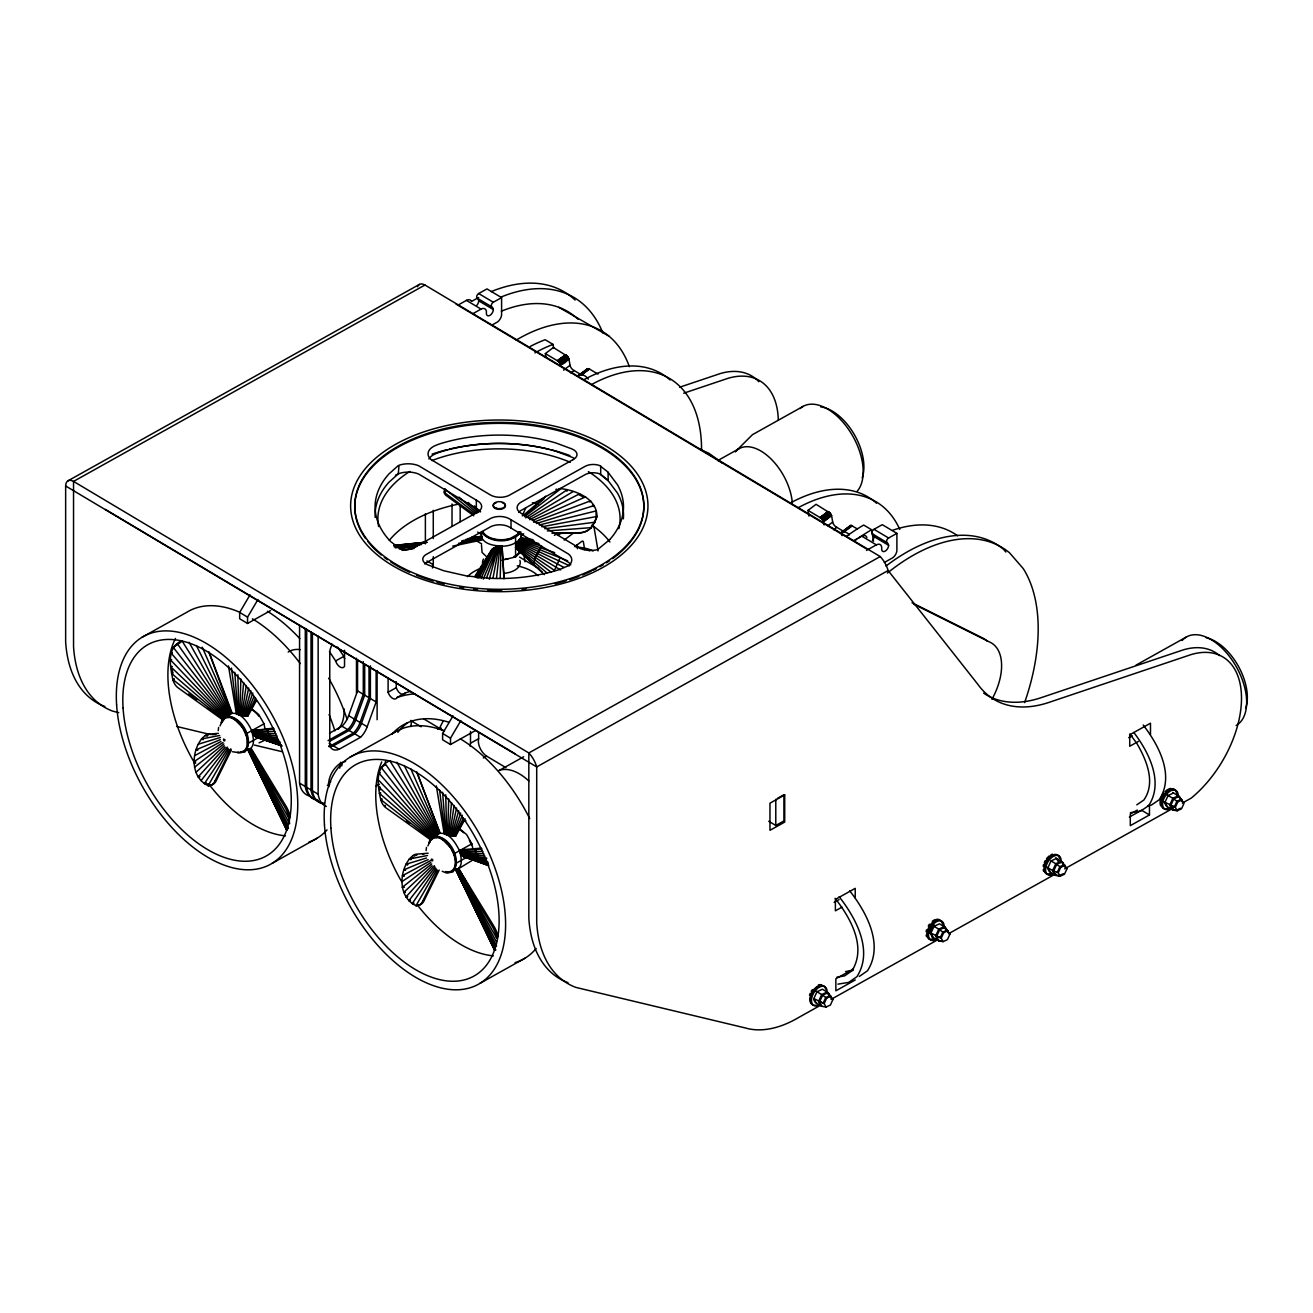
<?xml version="1.0" encoding="UTF-8"?>
<svg xmlns="http://www.w3.org/2000/svg" width="1313" height="1313" viewBox="0 0 1313 1313"><rect width="100%" height="100%" fill="white"/><g stroke="black" fill="none" stroke-linecap="round" stroke-linejoin="round"><path stroke-width="1.5" d="M500.204 578.36L500.975 546.192C508.558 546.454 516.436 544.025 521.064 537.674L521.852 534.604M256.396 700.6L247.894 716.061L239.787 715.06L240.87 679.002M465.196 818.885L455.742 836.069L447.635 835.068L448.718 799.01M221.864 719.229L177.518 687.388A10.914 7.025 66.9 0 1 175.072 684.565L174.662 683.892A10.914 7.025 66.9 0 1 172.84 679.527C170.05 666.462 166.341 647.128 181.933 640.744L229.168 715.683M429.728 839.22L385.366 807.38A10.914 7.025 66.9 0 1 382.936 804.574L382.51 803.901A10.914 7.025 66.9 0 1 380.704 799.519C377.914 786.471 374.205 767.12 389.797 760.752L437.032 835.692M252.818 693.034L244.776 716.012L244.858 715.011L247.73 714.994L255.313 701.24M245.81 716.077L253.721 697.154M240.739 715.339L243.644 682.645M450.95 834.838L450.572 835.757L450.95 834.838L448.586 835.331L451.508 802.653M410.953 726.516L411.593 720.492M496.511 578.262L499.99 546.224L500.975 546.192L502.206 547.603L504.061 578.18M230.842 748.804L214.282 782.318A22.091 11.587 68.9 0 1 212.214 784.534L211.606 784.911A22.091 11.587 68.9 0 1 208.143 785.65C190.566 777.444 190.927 752.661 201.578 738.956A25.21 7.615 -64.7 0 1 204.812 735.871L205.419 735.428A25.21 7.615 -64.7 0 1 208.586 734.131L218.352 733.36M218.237 730.652L218.598 727.451M437.82 870.585L422.13 902.326A22.091 11.587 68.9 0 1 420.078 904.542L419.471 904.92A22.091 11.587 68.9 0 1 416.008 905.642C398.413 897.452 398.775 872.653 409.426 858.965A25.21 7.615 -64.7 0 1 412.659 855.879L413.267 855.436A25.21 7.615 -64.7 0 1 416.451 854.139L428.153 853.22M426.101 850.643L426.462 847.443M473.747 515.796L445.928 495.346A10.914 5.547 6.7 0 1 444.483 493.343L444.549 491.505A10.914 5.547 6.7 0 1 445.009 489.093L475.273 513.465M220.026 725.925L224.228 716.553C240.427 712.861 255.428 739.777 244.924 751.972L238.047 752.907M427.89 845.933L432.075 836.562C448.275 832.869 463.292 859.785 452.772 871.98L446.601 872.997L442.202 871.274M242.265 714.699L241.723 715.569L246.27 685.55M450.129 834.691L449.571 835.577L454.117 805.558M493.048 577.818L499.006 546.306L499.99 546.224M452.673 546.126L482.15 539.938L481.51 536.475L477.111 537.723M244.07 714.961L244.776 716.012M242.724 715.766L248.699 688.078M450.572 835.757L456.563 808.069M566.97 490.914L567.249 489.667L561.094 488.567A17.381 10.964 7.8 0 0 558.944 488.764M481.477 545.158L482.084 552.445L486.483 556.679M489.322 579.214L498.054 546.454L499.006 546.306M243.742 715.913L250.865 690.72M451.59 835.905L458.713 810.728M586.813 369.495L589.012 368.789L597.989 374.107M841.994 535.622C838.236 528.597 848.264 532.356 849.232 534.965M849.478 526.3L851.431 525.512L857.258 528.876M566.871 490.849L567.249 489.667C580.674 492.752 596.939 500.499 596.955 516.452L594.904 522.213L589.947 529.041A22.846 19.482 71.3 0 1 580.346 532.668L551.952 533.291M486.631 577.72L498.054 546.454M248.666 743.01L257.824 737.89L257.25 737.233L280.227 745.357L275.746 743.142L270.773 738.234L266.654 729.486L267.803 728.6M464.966 857.635L464.589 856.634L488.075 865.365L465.114 857.258L465.672 857.898L456.514 863.018M521.064 533.931L521.064 537.674L515.582 547.751L544.419 574.618M465.672 857.898L466.23 856.273M452.624 836.02L460.682 813.026M544.797 528.729L594.904 522.213L594.116 522.738L596.955 516.452L541.859 526.792M329.481 733.196L341.971 726.22A16.281 9.552 -59.2 0 0 348.618 715.651L357.563 690.884L357.563 660.226M332.419 644.24A12.244 7.189 -59.2 0 0 329.76 652.249L329.76 745.669A15.707 9.224 -59.2 0 0 339.115 749.263L360.533 737.299A16.281 9.552 -59.2 0 0 367.18 726.713L376.125 701.963L376.125 671.304M282.262 745.965L257.118 737.627L253.36 732.67M488.813 865.251L464.556 856.601M483.266 579.115L497.118 546.668M453.674 836.086L462.373 815.258M517.174 545.355L517.535 542.975L564.016 567.446M281.195 744.848L255.789 736.888L256.462 735.329L256.445 737.299L280.949 745.259M487.238 864.282L463.653 856.897L464.31 855.337L464.293 857.291M485.613 862.428L484.349 861.64L483.611 863.15L486.532 864.775M221.684 722.839L224.95 718.113L229.069 717.39M429.548 842.848L430.73 840.107L433.717 837.825M816.161 1002.902L813.847 998.586L816.965 991.742L822.414 989.231L828.093 992.628L832.885 999.57L830.39 1005.052L826.025 1007.055L821.84 1006.3L815.209 1002.344L813.666 999.456M820.888 1005.725L818.573 1001.409L821.708 994.565L827.141 992.054L831.933 999.012M829.635 995.5L828.093 992.628L822.644 995.139L819.525 1001.967L821.84 1006.3M826.025 1007.055L824.17 1003.592L826.681 998.126L831.031 996.124M933.198 937.498L930.884 933.166L934.019 926.338L939.452 923.827L945.13 927.208L949.923 934.167L947.428 939.632L943.079 941.634L938.893 940.879L932.263 936.924L929.949 932.607L932.279 927.47M942.127 941.076L937.942 940.321L935.627 935.988L938.746 929.161L944.195 926.65L948.987 933.592M946.673 930.096L945.13 927.208L939.698 929.719L936.563 936.546L938.893 940.879M943.079 941.634L941.224 938.171L943.719 932.706L948.068 930.704M1058.048 861.295L1056.505 858.407L1051.056 860.918L1047.938 867.745L1050.252 872.078M1063.53 873.654L1059.181 875.656L1054.979 874.901L1052.665 870.568L1055.8 863.741L1061.232 861.23L1066.025 868.188M1053.617 871.143L1056.735 864.299L1062.184 861.804L1066.977 868.746L1064.482 874.212L1060.116 876.231L1055.931 875.459L1049.3 871.52L1046.986 867.187L1053.617 871.143L1055.931 875.459M1057.326 872.193L1059.821 866.728L1064.17 864.725M1060.116 876.231L1058.262 872.768L1060.773 867.302L1065.122 865.283M1180.568 808.234L1176.218 810.252L1172.033 809.481L1169.719 805.164L1172.837 798.32L1178.286 795.826L1183.079 802.768M1181.536 800.7L1179.222 796.384L1173.789 798.895L1170.654 805.722L1172.985 810.055L1177.17 810.81L1181.519 808.808L1184.014 803.343L1179.222 796.384L1172.607 792.428M1177.17 810.81L1175.316 807.347L1177.81 801.882L1182.16 799.88M481.067 578.311L495.362 547.258L497.102 548.194L496.232 546.93M463.653 856.897L463.752 854.911M484.316 861.64L483.611 863.15L477.604 856.683L474.502 849.495L475.651 848.608M241.723 715.569L242.15 714.666M242.478 715.716L242.921 714.814M449.571 835.577L450.014 834.658M450.326 835.708L450.769 834.805M246.844 716.094L255.575 698.106M454.708 836.102L463.423 818.114M231.334 750.068L215.627 781.793A22.091 11.587 68.9 0 1 213.576 784.009L212.969 784.386A22.091 11.587 68.9 0 1 210.244 785.125L208.143 785.65L229.036 749.46M439.182 870.059L423.492 901.801A22.091 11.587 68.9 0 1 421.424 904.017L420.816 904.394A22.091 11.587 68.9 0 1 418.108 905.133M226.689 715.634L173.316 647.424L181.227 641.893M434.537 835.626L381.18 767.416L384.02 765.495M439.724 727.829L443.318 720.64M478.9 578.294L494.525 547.636L496.33 548.473M585.598 496.856L532.454 520.522M280.506 742.977L254.591 735.904L255.362 734.443L254.591 735.904L255.789 736.888M488.009 863.823L463.029 856.421L463.801 854.976M534.096 541.022L520.522 538.281L520.112 540.119L519.997 538.954L538.855 543.533M569.465 565.739L517.995 542.088L518.307 542.926L518.98 540.447L554.628 552.592M456.53 833.279L464.096 819.525M477.21 578.081L494.525 547.636M533.012 539.643L521.064 537.674L515.582 547.751L542.236 572.156M560.077 557.779L554.431 570.548M417.419 905.215L416.008 905.642L436.884 869.452M476.635 576.571L492.999 548.539L494.886 549.211L493.737 548.063M518.75 542.121L518.487 541.251L567.643 560.782M270.527 610.611L247.55 623.462L239.672 618.751L239.672 612.432L250.061 594.822M247.55 623.462L247.55 617.143L257.955 599.516M444.795 490.635L445.009 489.093L444.615 490.931A10.914 5.547 6.7 0 0 444.368 492.933M475.24 730.668L450.507 744.504L442.612 739.793L442.612 733.475L453.018 715.864M450.507 744.504L450.507 738.185L460.896 720.558M254.459 735.756L255.296 734.361M272.727 738.251L271.889 739.646L272.776 738.316M272.809 740.647L273.646 739.235M463.029 856.421L461.897 855.321L462.734 853.91M462.324 855.764L463.144 854.369M480.673 860.639L481.494 859.244M475.322 576.916L492.309 549.08L494.23 549.655L492.999 548.539M547.34 530.944L591.539 527.629L590.702 528.039L594.001 522.755M474.83 576.44L491.686 549.655L493.606 550.147L492.309 549.08M589.947 501.779L590.538 500.844L533.636 522.229M448.586 835.331L449.259 834.494M278.438 739.81L253.54 734.673L254.427 733.343L253.54 734.673L254.591 735.904M254.919 733.983L254.049 735.313L279.833 741.582M435.637 835.084L436.999 833.804C450.195 830.161 456.908 845.72 461.897 855.321L462.783 853.992M205.895 783.221L204.434 783.549L228.101 748.344M412.282 903.557L413.759 903.229L412.282 903.557L435.949 868.336M519.324 531.847L517.306 534.506L510.478 538.33A18.907 10.914 0 0 1 482.856 531.568M253.54 734.673L254.016 732.72M270.675 735.428L269.756 736.691L270.741 735.526M486.86 858.21L460.929 853.975L461.864 852.711M518.668 532.733L519.308 531.913M589.882 501.697L590.538 500.844M593.295 506.506L593.968 505.653L536.361 523.526M201.053 780.611L227.264 747.081M410.427 900.406L408.901 900.62L435.128 867.072M436.326 785.913L444.155 833.591L447.635 835.068L448.291 834.215M227.789 715.076L229.151 713.796C241.198 710.267 249.355 724.382 253.081 733.967L254.066 732.802M484.76 855.945L460.502 853.22L461.503 852.055L460.682 849.823L481.28 848.149M460.929 853.975L461.913 852.794M477.653 853.86L476.668 855.042L477.719 853.959M588.273 379.178C581.199 368.838 570.728 381.968 587.994 368.576M174.219 647.44L173.316 647.424M382.083 767.449L381.18 767.416M198.181 776.869L199.757 776.722L198.181 776.869L225.212 747.163M406.029 896.861L407.572 896.746L406.029 896.861L434.422 865.677M234.764 672.272L237.965 714.403L238.851 714.748L239.623 713.927L236.307 713.599L228.478 665.904M593.968 505.653L593.246 506.408L592.458 505.324M539.331 524.987L596.332 510.872L596.004 515.27M460.124 852.432L461.175 851.349L460.124 852.432L483.693 853.713M460.502 853.22L461.552 852.137M416.648 771.995L439.855 832.721L438.394 834.182L404.207 765.512M231.794 713.747L208.783 651.987M482.084 532.832C491.374 543.795 512.119 543.418 521.064 532.06M501.993 560.224L515.582 556.942L521.064 551.673M195.9 772.421L224.293 745.784M405.323 892.413L403.748 892.413L432.141 865.776M246.762 749.723L249.847 749.214C255.625 744.766 253.032 736.609 251.669 730.701L273.416 728.157M263.995 740.63L259.088 742.846M496.495 941.963L456.743 869.288C463.801 866.646 460.896 856.125 459.534 850.709L460.682 849.823M471.843 860.622L457.695 869.222L492.359 926.617A16.002 7.336 60.3 0 1 496.691 938.155L497.89 936.514A16.002 7.336 60.3 0 0 493.688 925.862L458.582 868.517L468.643 886.177M274.926 731.341L251.948 731.587L253.048 730.602M459.813 851.595L460.896 850.611L459.813 851.595L482.774 851.349M398.266 465.573L388.763 474.108A124.21 71.706 0 0 0 390.782 541.695L400.793 549.195A11.833 6.828 0 0 0 414.235 547.554L478.195 511.807A13.77 7.944 0 0 0 477.784 501.008L418.65 465.738A17.775 10.258 0 0 0 399.037 465.262L398.266 473.878L388.763 482.396A124.21 71.706 0 0 0 375.157 517.355M239.787 715.06L238.851 714.748L239.721 713.96M268.361 730.438L267.261 731.423L268.41 730.553M445.813 834.412L446.797 833.64L445.813 834.412L442.612 792.281M476.209 850.447L475.125 851.431L476.274 850.545M523.181 515.549L545.699 496.183M524.511 515.582L544.025 498.792M194.505 767.252L223.867 743.946M402.352 887.26L403.928 887.26L402.352 887.26L431.731 863.954M237.111 714.009L238.08 713.254L237.111 714.009L231.482 668.071M237.965 714.403L238.933 713.648M439.576 790.065L444.959 834.018L445.944 833.23M251.948 731.587L252.818 729.831M524.494 516.616L561.094 488.567M546.011 357.415L545.355 353.591L553.38 347.502L567.085 356.102L568.923 358.826L570.023 365.293A4.3 1.97 52.8 0 0 574.142 370.529L580.444 374.287M545.355 353.591L557.369 360.747L565.526 354.74M557.369 360.747L565.657 354.822M557.631 360.927L565.919 355.019M558.025 361.223L566.182 355.232L557.894 361.124M558.288 361.436L566.576 355.577M558.419 361.551L566.822 355.839M558.682 361.797L566.953 355.971M558.928 362.06L567.2 356.233M559.059 362.191L567.331 356.381M559.305 362.47L567.446 356.512M559.42 362.601L567.676 356.808M568.923 358.826C559.141 369.577 556.006 362.897 567.79 356.955M559.995 363.356L567.905 357.103M560.093 363.504L568.119 357.415M560.29 363.816L568.217 357.563M560.388 363.98L568.414 357.875M560.569 364.292L568.513 358.039M560.667 364.44L568.693 358.351L560.815 364.768M563.589 370.168L570.023 365.293M570.942 372.974L574.142 370.529M579.082 375.026L587.453 368.674M580.067 374.665L588.421 368.608M580.51 374.73L588.766 368.707M580.855 374.845L589.012 368.789M581.101 374.944L589.258 368.904M581.347 375.058L589.504 369.035M554.414 535.376L557.615 532.963M557.959 535.409L561.193 532.963M564.213 540.053L573.879 532.717M575.028 546.503L581.232 541.809A2.134 1.247 -59.2 0 1 583.349 541.777L584.679 549.54M809.005 516.124L808.02 510.396L816.046 504.307L829.75 512.907L831.589 515.632L832.688 522.082A4.3 1.97 52.8 0 0 836.808 527.334L843.11 531.092M808.02 510.396L820.034 517.552L828.06 511.463M820.034 517.552L828.322 511.627M820.428 517.814L828.585 511.824L820.165 517.634M820.691 518.028L828.979 512.152M820.822 518.126L829.242 512.382M821.085 518.356L829.373 512.513M821.347 518.602L829.619 512.759M821.462 518.733L829.75 512.907M821.725 518.996L829.997 513.17M821.84 519.127L830.111 513.317M822.086 519.406L830.341 513.613M824.104 524.954L822.43 519.85L830.456 513.76M822.66 520.161L830.571 513.908M822.759 520.309L830.784 514.22M822.956 520.621L830.883 514.368M823.054 520.769L831.08 514.68L823.235 521.097M823.333 521.245L831.359 515.156M823.481 521.556L831.441 515.32M823.563 521.721L831.589 515.632M827.863 525.742L832.688 522.082M833.607 529.763L836.808 527.334M841.469 532.29L850.561 525.381M841.452 532.389L850.972 525.397M843.061 531.502L851.316 525.479M843.406 531.601L851.677 525.594M843.767 531.749L851.924 525.709M844.013 531.863L852.17 525.84M859.244 976.495L867.499 970.767C884.141 944.72 866.449 912.19 849.675 890.788M236.307 713.599L237.374 712.861M444.155 833.591L445.222 832.869M444.959 834.018L446.683 833.624M1136.779 804.853L1143.836 800.044C1156.129 782.532 1146.397 759.718 1136.779 743.306M525.676 517.864L567.249 489.667M596.955 516.452L596.118 517.109M195.539 761.901L193.963 761.671L222.98 742.485M401.811 881.68L430.828 862.493M528.45 518.208L573.157 491.571M248.879 749.28L251.177 748.459L285.84 805.854A16.002 7.336 60.3 0 1 290.025 816.505L288.827 818.147L289.615 823.727L248.879 749.28L247.697 749.05L286.661 829.225M249.339 749.263L288.827 818.147L290.14 817.244M457.695 869.222L459.025 868.467M67.981 480.821L419.372 284.429M1182.357 803.064L1191.268 798.074A90.22 52.93 -59.2 0 0 1241.507 698.237A90.22 52.93 -59.2 0 0 1191.268 654.531L1050.252 701.963A147.154 86.33 -59.2 0 1 978.07 684.598L888.113 570.531A20.253 11.505 60.8 0 0 880.219 556.564L424.936 285.019L73.544 481.411A11.423 6.483 60.8 0 0 65.65 485.974L65.65 641.745A149.633 87.774 -59.2 0 0 104.859 706.476M458.221 304.993L466.46 300.382A7.533 4.415 -59.2 0 1 471.4 301.268M466.46 300.382L481.067 309.097A7.533 4.415 -59.2 0 1 486.384 313.397A4.809 2.823 -59.2 0 0 489.847 315.399A4.809 2.823 -59.2 0 0 493.311 309.54L478.703 300.825A8.6 5.039 -59.2 0 0 476.964 298.018A2.823 1.658 -59.2 0 1 476.931 295.704A2.823 1.658 -59.2 0 1 478.703 293.538L486.992 288.909L501.599 297.624L501.599 315.071A6.893 4.054 -59.2 0 1 497.545 321.948L492.457 324.803M472.828 313.709L481.067 309.097M493.311 309.54A8.6 5.039 -59.2 0 0 491.571 306.733A2.823 1.658 -59.2 0 1 491.538 304.419A2.823 1.658 -59.2 0 1 493.311 302.253L501.599 297.624M141.968 637.33L187.053 612.121A130.43 74.07 60.8 0 1 240.148 612.432M329.415 651.658A182.704 103.76 60.8 0 1 335.619 660.931L343.76 656.369A182.704 103.76 60.8 0 0 337.572 647.096M803.113 406.374L752.464 434.669L735.214 451.853A45.069 25.587 60.8 0 1 768.958 456.99A45.069 25.587 60.8 0 1 792.363 503.191M717.669 460.633L739.137 448.636M246.746 733.458L263.995 723.824L258.759 714.551L251.571 708.643M414.727 693.888A182.704 103.76 60.8 0 0 397.018 697.548A6.992 3.972 60.8 0 1 392.571 698.319A6.992 3.972 60.8 0 1 388.106 692.23L396.263 687.684L396.263 681.693M397.018 697.548L405.175 693.001A182.704 103.76 60.8 0 1 409.787 691.524M328.053 740.614L347.699 729.634A16.281 9.552 -59.2 0 0 354.346 719.064L363.291 694.298L363.291 661.588M329.448 741.435L349.077 730.471A16.281 9.552 -59.2 0 0 355.725 719.885L364.686 695.119L364.686 664.46M349.816 757.338L394.918 732.129M376.076 786.027L379.342 784.206M470.235 746.441A12.408 7.057 60.8 0 1 470.497 743.24L478.638 738.694L478.638 732.802M272.119 863.363L317.204 838.154M853.516 540.759L861.755 536.147A7.533 4.415 -59.2 0 1 866.908 537.542M861.755 536.147L876.362 544.862A7.533 4.415 -59.2 0 1 881.68 549.179A4.809 2.823 -59.2 0 0 885.143 551.165A4.809 2.823 -59.2 0 0 888.606 545.305L873.998 536.59A8.6 5.039 -59.2 0 0 872.259 533.784A2.823 1.658 -59.2 0 1 872.226 531.47A2.823 1.658 -59.2 0 1 873.998 529.303L882.287 524.675L896.894 533.39L896.894 550.836A6.893 4.054 -59.2 0 1 892.84 557.713L884.355 562.456M483.332 757.946L486.598 756.124L505.915 767.662M866.465 550.393L876.362 544.862M888.606 545.305A8.6 5.039 -59.2 0 0 886.866 542.499A2.823 1.658 -59.2 0 1 886.833 540.185A2.823 1.658 -59.2 0 1 888.606 538.018L896.894 533.39M880.219 556.564L528.827 752.956L73.544 481.411L73.544 646.456A149.633 87.774 -59.2 0 0 112.754 711.17L118.744 712.614M523.674 756.748L499.088 770.501A46.283 26.293 60.8 0 1 528.811 780.989M888.113 570.531L536.705 766.923L65.65 485.974M454.593 853.466L471.843 843.816L466.607 834.543L459.419 828.651M777.411 798.37L783.943 794.726L783.943 820.92L775.786 825.467L768.745 821.265M479.967 983.355L525.052 958.162M1135.909 665.199L1186.558 636.903M1128.753 737.693L1132.216 735.756M834.1 902.425L839.073 899.651M841.994 907.135L835.38 910.828L835.38 899.438L855.223 888.343L855.223 897.846M1138.371 741.435L1129.722 746.26L1129.722 734.804L1150.483 723.2L1150.483 734.656M853.499 968.912L835.856 978.776L835.856 990.806L855.272 979.958M1137.271 810.072L1130.296 813.978L1130.296 825.664L1149.466 814.946L1149.466 805.214M1129.377 817.063L1141.571 810.236L1149.466 814.946M820.297 1005.397L798.895 1017.362A117.891 69.162 -59.2 0 1 745.521 1027.997L575.931 987.425A149.633 87.774 -59.2 0 1 536.705 922.711L536.705 766.923A20.253 11.505 60.8 0 0 528.827 752.956L528.827 918A149.633 87.774 -59.2 0 0 568.037 982.715M830.998 999.423L938.007 939.616M948.708 933.641L1055.718 873.834M1064.63 868.845L1173.428 808.053M194.636 755.681L220.945 741.55M404.059 876.034L402.484 875.689L430.566 860.622M395.443 475.208L399.037 473.566A17.775 10.258 0 0 1 418.65 474.042L477.784 509.313A13.77 7.944 0 0 1 480.591 511.775M529.615 519.702L579.624 493.786L579.099 494.82L583.481 497.085M594.083 522.623L594.904 522.213M590.702 528.039L591.539 527.629M1173.543 793.003L1168.11 795.497L1164.976 802.341L1167.29 806.658M1181.224 799.305L1176.875 801.324L1174.364 806.789L1169.719 805.164M947.133 930.146L942.783 932.148L940.272 937.613L935.627 935.988M830.079 995.549L825.729 997.568L823.235 1003.034L818.573 1001.409M248.387 750.412L285.774 827.092L287.334 826.386L285.774 827.092L286.759 830.161L248.37 750.576L286.776 830.308M172.84 679.527L174.055 679.002L172.84 679.527L222.307 718.392M431.764 839.647L380.704 799.519L381.902 799.01M196.047 749.821L197.623 750.166L196.047 749.821L220.321 739.662M403.912 869.83L405.471 870.174L403.912 869.83L428.169 859.67M215.069 780.808L216.415 780.283M212.033 784.649L213.395 784.124M422.917 900.816L424.28 900.291M416.008 905.642L417.353 905.117M419.881 904.657L421.243 904.132M224.342 718.851L171.609 673.405L172.791 672.978M432.207 838.859L379.457 793.397L380.639 792.986M380.704 799.519L381.87 799.108M563.211 533.324L564.065 533.029M679.642 387.22L720.213 373.581A90.22 52.93 -59.2 0 1 758.816 381.689M683.663 393.227L728.091 378.292A90.22 52.93 -59.2 0 1 778.297 419.947M432.798 838.121L438.673 837.579L443.991 840.468M198.23 744.225L220.486 737.446M406.078 864.233L407.637 864.693L406.078 864.233L426.479 858.013M204.434 783.549L205.846 783.122M208.143 785.65L209.62 785.125L205.928 783.172M435.653 837.267L436.917 837.399M170.723 666.774L171.872 666.446L170.723 666.774L224.884 718.08M171.609 673.405L172.758 673.077L172.315 669.843M379.457 793.397L380.606 793.085M437.541 728.961L441.266 728.108M408.901 900.62L410.378 900.291M458.5 543.385L482.084 538.428C486.27 545.059 495.001 545.601 501.993 546.224L502.206 547.603M225.426 717.259L170.46 659.881L171.56 659.651M201.578 738.956L203.088 739.547L201.578 738.956L219.698 735.477M409.426 858.965L410.953 859.539L409.426 858.965L427.546 855.485M461.848 541.645L481.986 537.953M461.913 543.139L470.021 541.711M474.009 540.923L482.019 539.085M845.588 971.554L853.237 970.307M836.955 977.135L844.604 975.887L851.94 970.799C867.04 947.034 850.332 917.623 835.052 898.289M837.94 984.143L848.69 982.387L856.946 976.659C873.605 950.628 855.895 918.082 839.138 896.681M402.024 550.393L414.005 548.457M461.93 540.743L481.904 537.526M1147.808 805.706L1151.255 805.164L1159.198 799.765C1174.922 775.622 1158.788 745.095 1143.213 725.039M1130.378 812.681L1140.718 811.057L1148.645 805.657C1164.057 782.187 1148.875 752.234 1133.825 732.49M399.25 548.9L417.37 546.323M465.705 539.462L481.822 537.165M171.002 652.971L172.052 652.824L171.002 652.971L226.017 716.422M170.46 659.881L171.494 659.733M378.85 772.98L379.9 772.832L378.85 772.98L433.864 836.43M395.229 547.849L421.375 544.534M467.641 538.675L481.723 536.886L481.871 538.215L481.723 536.886M475.158 537.624L481.214 536.886M394.163 546.75L422.638 543.467M471.482 537.838L481.641 536.672L481.838 538.363L481.641 536.672M402.287 545.601L406.341 545.141M414.432 544.222L420.521 543.549M473.172 537.591L481.28 536.672L481.428 538.363L481.346 536.525L473.254 537.378L481.411 536.459L481.756 538.215L481.411 536.459L471.318 537.509M394.458 545.896L426.873 542.4M471.433 537.608L481.576 536.525L481.576 538.149L481.346 536.525M396.395 545.552L426.741 542.335M394.031 545.502L426.577 542.138M393.736 545.486L426.364 542.121M274.138 728.879L251.669 730.701L252.211 731.357M482.002 848.887L459.534 850.709L460.075 851.349M212.017 734.673L215.923 734.377L214.446 733.672M403.748 892.413L405.29 892.315M454.692 835.019L455.742 836.069M519.653 533.997L523.69 533.915M555.136 533.488L579.509 532.963A22.846 19.482 71.3 0 0 588.257 529.96M253.064 730.602L258.809 730.537M501.32 547.57L500.975 546.192M227.379 714.797L177.419 643.813L178.322 643.846M385.283 763.821L436.392 836.447M252.277 732.424L275.845 733.704M193.963 761.671L195.539 761.786M194.094 763.066L195.67 763.181M227.658 717.259L230.825 717.571L236.143 720.46M238.178 752.513L232.467 751.742M252.654 733.212L276.895 735.937M230.957 717.62L232.598 718.342M438.805 837.628L440.446 838.334M177.419 643.813L178.24 643.912M402.484 875.689L404.059 875.919M253.081 733.967L277.158 737.89M574.749 546.52L584.515 548.128A25.505 17.135 -2.7 0 1 591.966 550.459A25.571 17.167 -2.7 0 1 593.066 551.017M583.185 549.162L584.548 549.392M461.388 854.665L486.286 859.818M176.599 726.45L210.523 734.558M254.41 745.062L282.344 751.742M461.897 855.321L487.681 861.591M462.455 855.895L488.354 862.969M519.62 540.775L519.488 539.676L541.498 546.044L535.31 557.418L533.587 564.098M255.182 736.429L280.161 743.815M515.927 546.766L546.914 572.878M1175.316 807.347L1164.04 801.767L1166.354 806.1L1172.985 810.055M1052.665 870.568L1058.262 872.768M941.224 938.171L929.949 932.607M824.17 1003.592L813.847 998.586M699.681 449.128L708.938 453.28L721.904 462.931M205.37 735.461L206.847 736.15M422.31 853.68L423.787 854.369M413.234 855.469L414.711 856.158M912.026 602.765L983.06 638.2A49.779 28.673 -60.1 0 1 987.327 641.253M913.93 604.275L990.429 642.434A49.779 28.673 -60.1 0 1 991.922 699.32M516.288 545.781L551.083 572.14M558.862 307.324L608.969 336.144M478.703 293.538L493.311 302.253M873.998 529.303L888.606 538.018M873.522 541.202L871.586 529.763L863.691 525.052A171.347 100.527 -59.2 0 0 846.901 536.032M476.964 298.018L491.571 306.733M872.259 533.784L886.866 542.499M553.709 348.24L553.052 344.416L545.174 339.722A155 90.942 -59.2 0 0 530.337 346.402M456.136 304.173L866.038 548.653M1167.159 794.939L1173.789 798.895M1055.554 857.849L1062.184 861.804L1063.727 864.676M1051.056 860.918L1056.735 864.299M525.889 556.515L529.057 558.402M477.637 532.077L481.116 534.161M519.521 557.073L538.724 568.513M476.455 540.792L481.69 543.927M426.955 560.946L433.274 564.721A16.495 9.683 -59.2 0 1 432.404 568.02M933.067 925.763L939.698 929.719M105.401 509.444L515.303 753.925M424.033 719.081L443.351 730.602M239.672 612.432L247.55 617.143M442.612 733.475L450.507 738.185M410.608 720.492L421.145 726.778M357.563 690.884L376.125 701.963M816.029 991.184L822.644 995.139M348.618 715.651L367.18 726.713M341.971 726.22L360.533 737.299M329.12 743.306L339.115 749.263M299.561 625.037L299.561 783.122L318.14 794.201A33.99 19.941 -59.2 0 0 326.346 806.445M517.109 543.894L560.585 569.924M516.682 544.829L554.496 570.433M406.291 821.019L409.574 823.382M421.063 831.638L427.644 836.348M188.58 693.937L196.786 699.845M208.291 708.101L213.215 711.63M473.927 514.319L446.092 493.885A10.914 5.547 6.7 0 1 444.664 491.883L444.533 491.456M1172.837 798.32L1177.81 801.882M1055.8 863.741L1060.773 867.302M938.746 929.161L943.719 932.706M821.708 994.565L826.681 998.126M442.071 839.04L450.129 847.164M234.223 719.048L242.281 727.172M445.583 841.682L447.29 843.52M237.735 721.674L239.442 723.512M491.686 549.655L492.966 550.721M439.855 832.721L417.058 772.356M232.007 712.713L209.21 652.348M459.008 497.135L477.029 513.022M378.587 786.782L432.732 838.071M468.199 502.469L478.375 512.3M378.308 779.873L433.274 837.251M474.288 505.866L479.852 511.758M1064.498 866.12L1066.977 868.746M947.444 931.541L949.923 934.167M830.407 996.944L832.885 999.57M1005.873 552.018L1003.592 549.376A178.913 103.038 -60.1 0 0 886.012 566.051M1129.886 734L1135.63 741.747M495.575 547.176L496.462 548.424M495.362 547.258L496.248 548.506M448.669 844.981C453.051 850.906 456.399 858.505 454.905 866.022A18.907 10.734 60.8 0 1 445.665 871.52M240.804 724.989L244.546 731.144M451.475 849.199L452.394 851.136M249.847 749.214L284.511 806.609A16.002 7.336 60.3 0 1 288.827 818.147M458.582 868.517L468.675 886.144M457.187 869.272L496.691 938.155M258.809 762.607L251.735 750.265L258.759 762.64M260.827 766.136L263.864 771.42L260.795 766.168M396.871 762.262L437.705 834.937M189.023 642.254L229.841 714.929L230.546 714.174L196.359 645.504M459.074 870.273L462.028 875.574M944.195 926.65L946.509 930.966M827.141 992.054L828.684 994.942M248.846 749.641L251.686 754.975M456.35 869.272L496.577 945.885M248.502 749.263L287.793 824.104M456.481 869.928L462.915 882.484M248.617 749.936L251.39 755.303M456.021 869.239L495.411 946.804M248.173 749.231L288.466 828.601M456.317 870.191L468.052 893.726M469.841 897.353L481.576 920.905M248.469 750.183L270.117 793.659M455.759 869.157L495.805 950.152M247.894 749.165L287.071 828.355M558.796 561.406L558.747 561.504M538.576 552.116L538.527 552.215M456.251 870.421L493.639 947.1L492.802 944.129M455.562 869.058L494.509 949.233M494.624 950.317L456.3 870.732L494.607 950.169M243.545 729.043L246.992 737.988L247.041 746.014A18.907 10.734 60.8 0 1 240.985 751.824M453.559 853.663L454.019 855.173M245.712 733.655L246.155 735.182M410.887 769.008L439.116 833.443M202.235 647.178L231.269 713.435M284.954 824.121L285.774 827.092M518.487 541.251L518.717 542.171M471.843 843.816L473.008 849.544M263.995 723.824L265.144 729.552M519.488 539.676L519.669 540.693M518.98 540.447L519.16 541.448M593.968 526.858L598.072 550.935M576.784 544.829L577.457 548.719M525.036 561.767L524.314 557.582A4.645 2.724 -59.2 0 1 524.544 555.251M481.165 532.372L482.084 538.428M247.73 714.994L247.894 716.061M379.736 786.602L380.179 789.852M519.997 538.954L520.145 540.053M481.28 536.672L481.395 538.346M520.522 538.281L520.588 539.561M501.993 546.224L503.962 578.836M521.064 537.674L521.113 538.937M445.714 794.792L446.699 834.756M237.85 674.784L238.851 714.748M775.786 799.272L775.786 825.467M608.116 472.319L608.116 480.624L599.598 473.829A11.833 6.828 0 0 0 584.531 474.961L520.588 510.708A13.77 7.944 0 0 0 518.651 512.333M600.697 466L600.697 474.305L607.804 480.213L617.504 493.114A124.21 71.706 0 0 1 623.33 518.898M515.582 537.345L515.582 556.942M511.02 519.767L511.02 528.056M476.34 500.155L476.34 508.443M470.497 731.456L470.497 743.24M460.174 505.472L460.174 521.671M452.017 503.962L452.017 526.218M433.274 510.347L433.274 538.543M433.274 556.663L433.274 564.721M425.379 513.695L425.379 543.894M388.106 678.263L388.106 692.23M377.11 670.549L377.11 719.705M370.397 665.839L370.397 698.532L361.452 723.299A16.281 9.552 -59.2 0 1 354.805 733.885L333.387 745.85A15.707 9.224 -59.2 0 1 328.89 746.572M369.019 667.053L369.019 697.712L360.074 722.478A16.281 9.552 -59.2 0 1 353.427 733.048L332.008 745.029A15.707 9.224 -59.2 0 1 328.923 745.784M356.48 658.256L356.48 693.067M344.531 650.28L344.531 666.249A6.992 3.972 60.8 0 1 340.067 667.004A6.992 3.972 60.8 0 1 335.619 660.931M318.14 636.116L318.14 794.201M312.412 632.702L312.412 790.787A33.99 19.941 -59.2 0 0 323.95 803.901M311.017 631.881L311.017 789.95A33.99 19.941 -59.2 0 0 324.016 803.179M306.684 629.288L306.684 787.373A33.99 19.941 -59.2 0 0 318.238 800.487M305.289 628.467L305.289 786.536A33.99 19.941 -59.2 0 0 316.843 799.666M810.876 1000.227A8.961 5.252 -59.2 0 1 810.86 996.009M811.336 994.401A8.961 5.252 -59.2 0 1 812.025 992.825M812.911 991.299A8.961 5.252 -59.2 0 1 817.622 987.015M818.852 986.588A8.961 5.252 -59.2 0 1 820.018 986.473M417.518 286.743A11.423 6.483 60.8 0 1 424.936 285.019M1044.918 865.169A8.945 5.236 -59.2 0 1 1046.838 860.458M1047.84 859.047A8.945 5.236 -59.2 0 1 1054.979 855.436M928.439 930.49A8.863 5.203 -59.2 0 1 929.013 928.915M570.761 564.836A17.775 10.258 0 0 0 568.693 562.456L509.559 527.202A13.77 7.944 0 0 0 490.881 526.611L426.922 562.358A11.833 6.828 0 0 0 424.559 563.95M428.924 458.976A17.775 10.258 0 0 1 435.703 453.724L438.854 452.46A124.21 71.706 0 0 1 555.941 451.295L571.565 457.088A11.833 6.828 0 0 1 574.306 458.5M365.621 538.56A144.545 83.458 0 0 1 422.458 436.129A144.545 83.458 0 0 1 606.934 451.114A144.545 83.458 0 0 1 612.597 558.632M609.609 560.733A144.545 83.458 0 0 1 606.491 562.785M603.258 564.787A144.545 83.458 0 0 1 599.91 566.724M596.447 568.595A144.545 83.458 0 0 1 592.902 570.384M591.244 571.204A144.545 83.458 0 0 1 582.562 575.028M578.951 576.44A144.545 83.458 0 0 1 569.629 579.706M566.067 580.822A144.545 83.458 0 0 1 555.038 583.809M525.955 588.831A144.545 83.458 0 0 1 521.95 589.225M501.796 590.243A144.545 83.458 0 0 1 487.615 589.98M477.555 589.307A144.545 83.458 0 0 1 473.55 588.93M463.637 587.682A144.545 83.458 0 0 1 459.731 587.075M444.401 584.006A144.545 83.458 0 0 1 436.983 582.102M433.372 581.068A144.545 83.458 0 0 1 416.533 575.225M409.541 572.222A144.545 83.458 0 0 1 390.7 561.882M387.516 559.715A144.545 83.458 0 0 1 384.315 557.385M381.262 554.972A144.545 83.458 0 0 1 367.886 541.563M933.855 939.665A10.881 6.384 -59.2 0 1 927.585 933.871A10.881 6.384 -59.2 0 1 934.872 921.513A10.881 6.384 -59.2 0 1 943.062 924.073M931.754 939.599A10.881 6.384 -59.2 0 1 929.785 925.616A10.881 6.384 -59.2 0 1 942.422 923.695M936.333 939.55A10.881 6.384 -59.2 0 1 928.521 934.446A10.881 6.384 -59.2 0 1 937.351 921.266A10.881 6.384 -59.2 0 1 943.998 928.11M1171.951 807.692A10.881 6.384 -59.2 0 1 1162.661 805.329A10.881 6.384 -59.2 0 1 1169.916 791.247A10.881 6.384 -59.2 0 1 1178.237 795.465M1166.486 809.153A10.881 6.384 -59.2 0 1 1163.942 796.072A10.881 6.384 -59.2 0 1 1176.711 791.821M1177.154 793.249A10.881 6.384 -59.2 0 1 1177.154 796.712M1169.473 808.152A10.881 6.384 -59.2 0 1 1167.946 808.841M1167.323 808.463A10.881 6.384 -59.2 0 1 1161.037 802.67A10.881 6.384 -59.2 0 1 1168.34 790.311A10.881 6.384 -59.2 0 1 1176.514 792.871M1164.647 795.514A8.6 5.039 -59.2 0 1 1166.765 793.036M1050.269 873.867A10.881 6.384 -59.2 0 1 1043.999 868.09A10.881 6.384 -59.2 0 1 1051.286 855.715A10.881 6.384 -59.2 0 1 1059.476 858.275M816.817 1005.085A10.881 6.384 -59.2 0 1 810.531 999.291A10.881 6.384 -59.2 0 1 817.818 986.916A10.881 6.384 -59.2 0 1 826.008 989.477M819.279 1004.954A10.881 6.384 -59.2 0 1 811.483 999.85A10.881 6.384 -59.2 0 1 820.313 986.687A10.881 6.384 -59.2 0 1 826.96 993.514M813.354 1004.954A10.881 6.384 -59.2 0 1 812.747 991.036A10.881 6.384 -59.2 0 1 824.941 987.688M1052.435 873.572A10.881 6.384 -59.2 0 1 1044.623 869.616A10.881 6.384 -59.2 0 1 1051.401 856.437A10.881 6.384 -59.2 0 1 1060.1 858.653M1053.371 874.13A10.881 6.384 -59.2 0 1 1045.575 869.025A10.881 6.384 -59.2 0 1 1054.405 855.863A10.881 6.384 -59.2 0 1 1061.052 862.69M519.899 560.405A18.874 10.898 0 0 1 505.078 573.207M482.889 564.639A18.874 10.898 0 0 1 483.529 559.01M519.259 552.018A18.874 10.898 0 0 1 513.826 556.712M508.229 558.665A18.874 10.898 0 0 1 505.078 559.207M520.014 531.847A19.547 11.292 0 0 1 500.992 540.119A19.547 11.292 0 0 1 482.232 531.65M588.437 550.344A25.505 17.135 -2.7 0 1 589.668 550.771M555.891 489.404A17.381 10.964 7.8 0 1 556.876 489.142M983.65 693.149A147.154 86.33 -59.2 0 0 1042.374 697.252L1183.374 649.837A90.22 52.93 -59.2 0 1 1219.514 655.548M1043.622 871.175A10.881 6.384 -59.2 0 1 1043.179 869.764M1043.179 866.285A10.881 6.384 -59.2 0 1 1043.622 864.381M1044.344 862.428A10.881 6.384 -59.2 0 1 1045.312 860.54M1046.51 858.768A10.881 6.384 -59.2 0 1 1049.333 855.879M1050.86 854.845A10.881 6.384 -59.2 0 1 1052.386 854.172M1160.676 805.772A10.881 6.384 -59.2 0 1 1160.676 798.961M1161.398 797.024A10.881 6.384 -59.2 0 1 1163.548 793.364M1164.91 791.788A10.881 6.384 -59.2 0 1 1170.884 788.44M1173.428 788.949A10.881 6.384 -59.2 0 1 1174.396 789.753M800.044 408.589A50.747 28.82 60.8 0 1 848.641 429.499A50.747 28.82 60.8 0 1 857.126 491.325M820.658 406.866A45.167 25.653 60.8 0 1 854.106 434.226A45.167 25.653 60.8 0 1 862.165 477.883M1182.127 640.514A50.747 28.82 60.8 0 1 1233.925 662.786A50.747 28.82 60.8 0 1 1236.157 725.465M1206.023 637.708A45.167 25.653 60.8 0 1 1238.29 666.052A45.167 25.653 60.8 0 1 1245.61 708.413M288.187 652.085A46.283 26.293 60.8 0 1 300.283 649.64M344.006 708.823A46.283 26.293 60.8 0 1 338.18 729.289M467.461 576.67A40.736 23.519 0 0 1 480.886 568.266M517.273 565.854A40.736 23.519 0 0 1 538.002 575.685M491.144 291.65A182.491 105.089 -60.1 0 1 575.094 300.037M471.909 301.284A182.491 105.089 -60.1 0 1 478.671 297.509M500.762 297.165A182.491 105.089 -60.1 0 1 602.848 332.928M516.157 340.116A167.211 96.292 -60.1 0 1 629.37 366.672M501.336 311.181A167.211 96.292 -60.1 0 1 578.065 319.289M892.43 530.37A167.211 96.292 -60.1 0 1 957.587 535.786M1024.616 702.603A178.913 103.038 -60.1 0 0 1023.27 568.627L1009.533 552.789A178.913 103.038 -60.1 0 0 887.375 573.075M926.584 936.596A10.881 6.384 -59.2 0 1 926.141 935.168M926.141 931.705A10.881 6.384 -59.2 0 1 926.584 929.785M928.275 925.96A10.881 6.384 -59.2 0 1 929.456 924.188M932.279 921.283A10.881 6.384 -59.2 0 1 935.332 919.576M936.793 919.264A10.881 6.384 -59.2 0 1 939.337 919.773M809.53 995.205A10.881 6.384 -59.2 0 1 810.252 993.268M811.221 991.364A10.881 6.384 -59.2 0 1 812.419 989.608M818.294 984.996A10.881 6.384 -59.2 0 1 821.101 984.75M252.424 618.817A130.43 74.07 60.8 0 1 300.283 663.607M329.071 714.6A130.43 74.07 60.8 0 1 334.881 730.849M327.052 829.865A130.43 74.07 60.8 0 1 308.965 842.043M502.354 502.781A6.122 3.529 0 0 1 504.602 507.606A6.122 3.529 0 0 1 496.232 508.902A6.122 3.529 0 0 1 494 504.077M494.968 503.339A6.122 3.529 0 0 1 496.232 502.781M932.969 938.204A8.6 5.039 -59.2 0 1 931.967 938.007M932.952 925.846A8.6 5.039 -59.2 0 1 934.068 924.68M798.632 507.475A154.442 90.597 -59.2 0 1 899.782 529.434M790.754 502.781A154.442 90.597 -59.2 0 1 876.559 503.24M486.598 756.124A12.408 7.057 60.8 0 1 478.638 738.694M328.923 786.75A17.217 10.094 -59.2 0 1 333.042 770.764A17.217 10.094 -59.2 0 1 345.598 761.442M340.559 762.279A17.217 10.094 -59.2 0 1 339.673 768.171M330.761 781.695A17.217 10.094 -59.2 0 1 328.365 783.352M309.064 795.826A33.99 19.941 -59.2 0 1 299.561 783.122M341.938 763.116A17.217 10.094 -59.2 0 1 341.741 765.971M329.744 784.173A17.217 10.094 -59.2 0 1 327.331 785.305M588.405 471.613A121.108 69.917 0 0 1 618.866 528.679M378.62 526.48A121.108 69.917 0 0 1 409.837 471.433M431.879 460.568A121.108 69.917 0 0 1 570.318 462.274M389.305 540.365A121.108 69.917 0 0 1 458.368 504.143M532.438 502.813A121.108 69.917 0 0 1 538.117 503.847M591.884 525.167A121.108 69.917 0 0 1 609.921 541.974M432.108 454.117A130.43 75.301 0 0 1 447.323 449.62M449.276 449.144A130.43 75.301 0 0 1 549.113 449.243M551.066 449.735A130.43 75.301 0 0 1 569.858 455.562M522.311 515.878A138.39 81.193 -59.2 0 1 525.758 507.95M534.916 352.902A155 90.942 -59.2 0 1 553.052 344.416M592.179 384.2A154.442 90.597 -59.2 0 1 701.536 450.146M584.301 379.506A154.442 90.597 -59.2 0 1 670.106 379.966M854.779 540.743A171.347 100.527 -59.2 0 1 856.634 539.397M858.489 538.084A171.347 100.527 -59.2 0 1 871.586 529.763M478.703 300.825A4.809 2.823 -59.2 0 1 476.865 305.305M873.998 536.59A4.809 2.823 -59.2 0 1 872.456 540.726M479.114 444.336A136.01 78.534 0 0 1 483.168 443.876M391.963 734.18A136.929 77.762 60.8 0 1 448.751 722.232M267.425 611.284A130.561 74.152 60.8 0 1 299.856 638.66M328.677 678.148A130.561 74.152 60.8 0 1 347.157 719.524M384.824 765.348A136.929 77.762 60.8 0 1 385.579 761.015M397.839 732.359A136.929 77.762 60.8 0 1 407.769 722.692M344.745 658.666A6.992 3.972 60.8 0 1 343.76 656.369M403.665 694.347A6.992 3.972 60.8 0 1 396.263 687.684M405.175 693.001A6.992 3.972 60.8 0 1 404.437 693.953M493.343 955.848A121.108 68.768 60.8 0 1 417.731 905.478M401.302 881.072A121.108 68.768 60.8 0 1 381.706 761.95M391.898 734.164A130.43 74.07 60.8 0 1 444.483 730.964M460.272 738.825A130.43 74.07 60.8 0 1 529.713 818.606M536.131 948.446A130.43 74.07 60.8 0 1 515.073 962.626M429.006 842.667A19.547 11.111 60.8 0 1 451.721 848.871A19.547 11.111 60.8 0 1 445.796 872.095M385.53 805.854A10.914 7.025 66.9 0 1 385.054 805.296M412.233 858.259A25.21 7.615 -64.7 0 1 412.889 857.635M415.893 855.436A25.21 7.615 -64.7 0 1 416.96 855.009M463.112 821.396A18.874 10.717 60.8 0 1 465.934 820.789M460.256 829.947A18.874 10.717 60.8 0 1 463.62 832.688M469.332 840.402A18.874 10.717 60.8 0 1 471.285 844.883M285.495 835.839A121.108 68.768 60.8 0 1 208.685 783.943M193.438 761.064A121.108 68.768 60.8 0 1 175.466 638.446M221.158 722.675A19.547 11.111 60.8 0 1 243.857 728.863A19.547 11.111 60.8 0 1 237.932 752.086M207.47 735.756A25.21 7.615 -64.7 0 1 208.045 735.444M252.391 709.956A18.874 10.717 60.8 0 1 258.858 716.241M223.538 739.35C224.113 743.404 226.41 738.546 223.538 739.35M431.403 859.359C432.01 863.445 434.209 858.489 431.403 859.359M279.242 743.142L278.668 744.766L279.292 743.174M277.798 742.436L277.174 744.028L277.847 742.469M275.106 740.598L274.384 742.108L275.156 740.663M273.875 739.498L273.104 740.942L273.925 739.547M478.539 855.436L477.604 856.683L478.589 855.518M609.823 539.512L597.678 549.573A17.775 10.258 0 0 1 580.116 548.473L520.998 513.219A13.77 7.944 0 0 1 520.588 502.419L584.531 466.673A11.833 6.828 0 0 1 599.598 465.524L607.804 471.909L617.504 484.809A124.21 71.706 0 0 1 609.823 539.512M568.906 565.493L559.732 569.448A124.21 71.706 0 0 1 489.257 578.278L466.263 575.882L443.876 570.778L428.235 564.984A11.833 6.828 0 0 1 426.922 554.053L490.881 518.307A13.77 7.944 0 0 1 509.559 518.898L568.693 554.168A17.775 10.258 0 0 1 568.906 565.493M572.895 459.714L508.935 495.461A13.77 7.944 0 0 1 490.241 494.87L431.107 459.616A17.775 10.258 0 0 1 435.703 445.419L438.854 444.155A124.21 71.706 0 0 1 555.941 442.99L571.565 448.8A11.833 6.828 0 0 1 572.895 459.714M784.714 794.939L769.96 803.195L769.96 830.308L784.714 822.069L784.714 794.939M414.793 576.473A148.664 85.837 0 0 0 647.473 512.776A148.664 85.837 0 0 0 435.604 428.284A148.664 85.837 0 0 0 414.793 576.473M417.14 574.503A144.545 83.458 0 0 0 643.37 512.595A144.545 83.458 0 0 0 437.377 430.434A144.545 83.458 0 0 0 417.14 574.503M116.611 704.917A130.43 74.07 60.8 0 0 258.53 868.73A130.43 74.07 60.8 0 0 245.974 677.377A130.43 74.07 60.8 0 0 116.611 704.917M496.232 508.213A6.122 3.529 0 0 0 505.423 505.16A6.122 3.529 0 0 0 496.232 502.091A6.122 3.529 0 0 0 496.232 508.213M330.925 828.175A121.108 68.768 60.8 0 0 462.701 980.269A121.108 68.768 60.8 0 0 451.048 802.604A121.108 68.768 60.8 0 0 330.925 828.175M324.459 824.925A130.43 74.07 60.8 0 0 466.378 988.738A130.43 74.07 60.8 0 0 453.822 797.385A130.43 74.07 60.8 0 0 324.459 824.925M123.077 708.167A121.108 68.768 60.8 0 0 254.853 860.278A121.108 68.768 60.8 0 0 243.184 682.596A121.108 68.768 60.8 0 0 123.077 708.167"/></g></svg>
